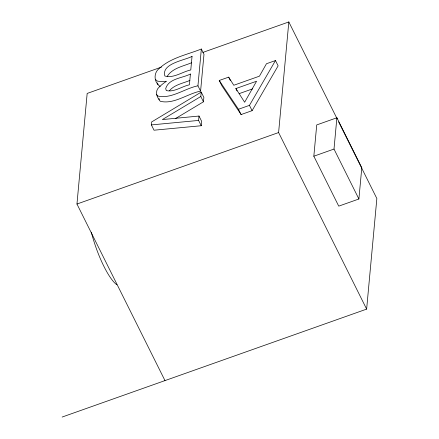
<?xml version="1.0" encoding="UTF-8"?>
<svg xmlns="http://www.w3.org/2000/svg" width="439" height="439" viewBox="0 0 439 439"><rect width="100%" height="100%" fill="white"/><g stroke="black" fill="none" stroke-linecap="round" stroke-linejoin="round"><path stroke-width="0.66" d="M164.987 380.597L76.957 204.031L87.169 93.43L161.497 67.085M201.221 92.108L200.815 96.509L162.37 119.578L199.01 116.039L201.649 121.334L201.243 125.735L154.012 130.207L151.373 124.912L151.647 121.949L201.221 92.108L203.861 97.403L203.455 101.804L175.496 118.585M155.307 79.399L157.53 81.182C169.844 82.537 168.356 78.164 159.28 87.004C154.512 91.049 156.739 97.282 160.284 101.283C173.828 104.68 187.694 93.556 200.585 91.125L197.945 85.825L201.347 49.02C187.217 54.677 171.106 57.63 159.516 68.232C153.227 72.764 153.809 82.329 160.169 86.478M200.585 91.125L203.987 54.315L201.347 49.02M201.243 125.735L198.604 120.434L199.01 116.039M62.146 417.05L366.636 309.116L278.606 132.551L288.824 21.95L202.862 52.422M313.836 156.207L316.728 124.923L336.889 117.773L361.791 167.714L358.899 198.999L338.738 206.143L313.836 156.207L334.002 149.057L336.889 117.773M366.636 309.116L376.854 198.516L338.645 121.883M219.237 80.48L238.459 109.267L249.456 105.365L275.483 60.538L278.123 65.839L252.096 110.666L241.104 114.563L221.876 85.775L219.237 80.48L228.653 77.138L233.789 85.265L259.433 76.177L266.468 63.737L275.483 60.538M167.182 76.386C172.384 68.04 183.228 66.273 191.651 62.728M169.459 90.681C174.535 84.672 182.931 83.317 189.873 80.452M197.945 85.825C185.049 88.255 171.188 99.384 157.639 95.987L156.564 94.561M235.88 88.563L256.568 81.231L244.644 102.243L235.88 88.563L237.055 90.917M239.173 93.633L252.743 88.821M76.957 204.031L278.606 132.551M151.373 124.912L198.604 120.434M288.824 21.95L337.119 118.815M334.002 149.057L358.899 198.999M249.456 105.365L252.096 110.666M228.653 77.138L230.415 80.672M238.459 109.267L241.104 114.563M200.815 96.509L203.455 101.804M157.634 82.927L157.947 84.7M159.061 98.506L159.203 99.856M116.917 284.774A44.054 10.481 70.5 0 1 91.334 232.204M190.405 74.032L189.407 84.809C181.894 86.368 174.091 92.497 166.293 90.577L165.695 88.552C168.746 78.372 182.432 78.197 190.405 74.032M192.035 56.362L190.778 69.955C182.377 71.733 173.641 78.586 164.85 76.002C161.14 63.353 185.159 60.302 192.035 56.362"/></g></svg>
